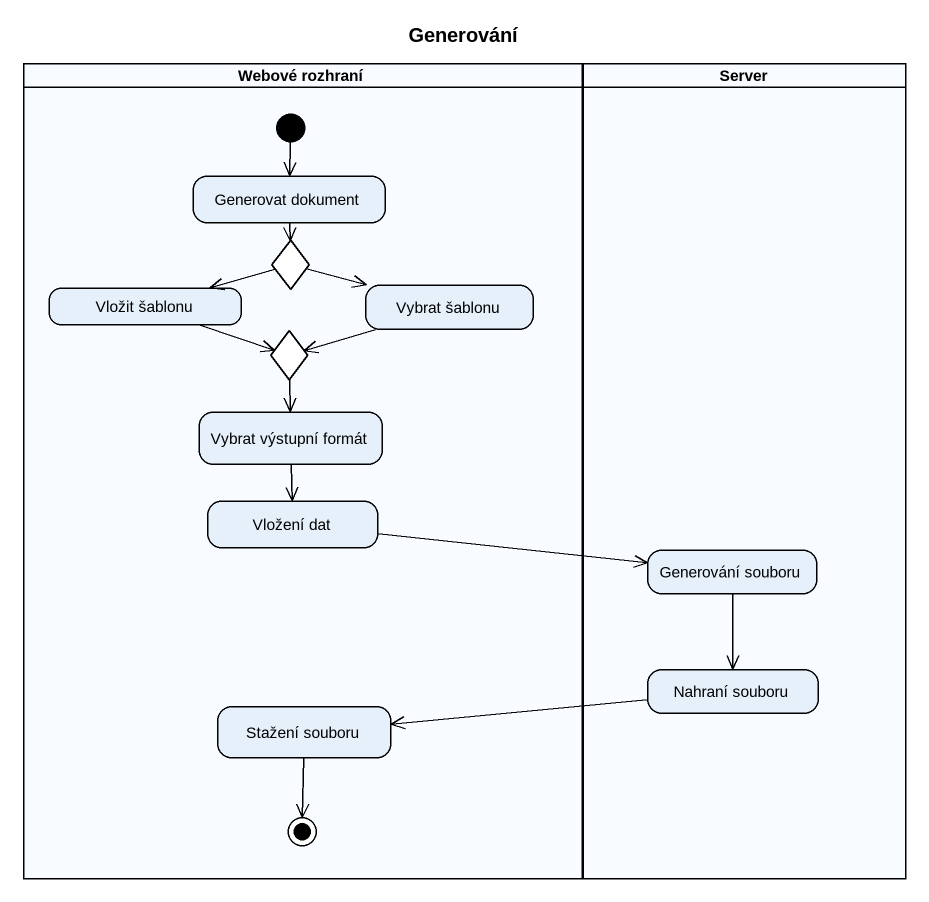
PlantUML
@startuml
title Generování
hide empty description
state "Webové rozhraní" as Webové_rozhraní <<partition>> {
  state "Generovat dokument" as Generovat_dokument
  state "Vložit šablonu" as Vložit_šablonu
  state choice1 <<choice>>
  state "Vybrat šablonu" as Vybrat_šablonu
  state choice2 <<choice>>
  state "Vybrat výstupní formát" as Vybrat_výstupní_formát
  state "Vložení dat" as Vložení_dat
  state "Stažení souboru" as Stažení_souboru
  [*] --> Generovat_dokument
  Stažení_souboru --> [*]
}
state Server <<partition>> {
  state "Generování souboru" as Generování_souboru
  state "Nahraní souboru" as Nahraní_souboru
}
Generovat_dokument --> choice1
Vložit_šablonu -right-> choice2
choice1 -left-> Vložit_šablonu
choice1 -right-> Vybrat_šablonu
Vybrat_šablonu -left-> choice2
choice2 --> Vybrat_výstupní_formát
Vybrat_výstupní_formát --> Vložení_dat
Vložení_dat -right-> Generování_souboru
Generování_souboru --> Nahraní_souboru
Nahraní_souboru -left-> Stažení_souboru
@enduml
